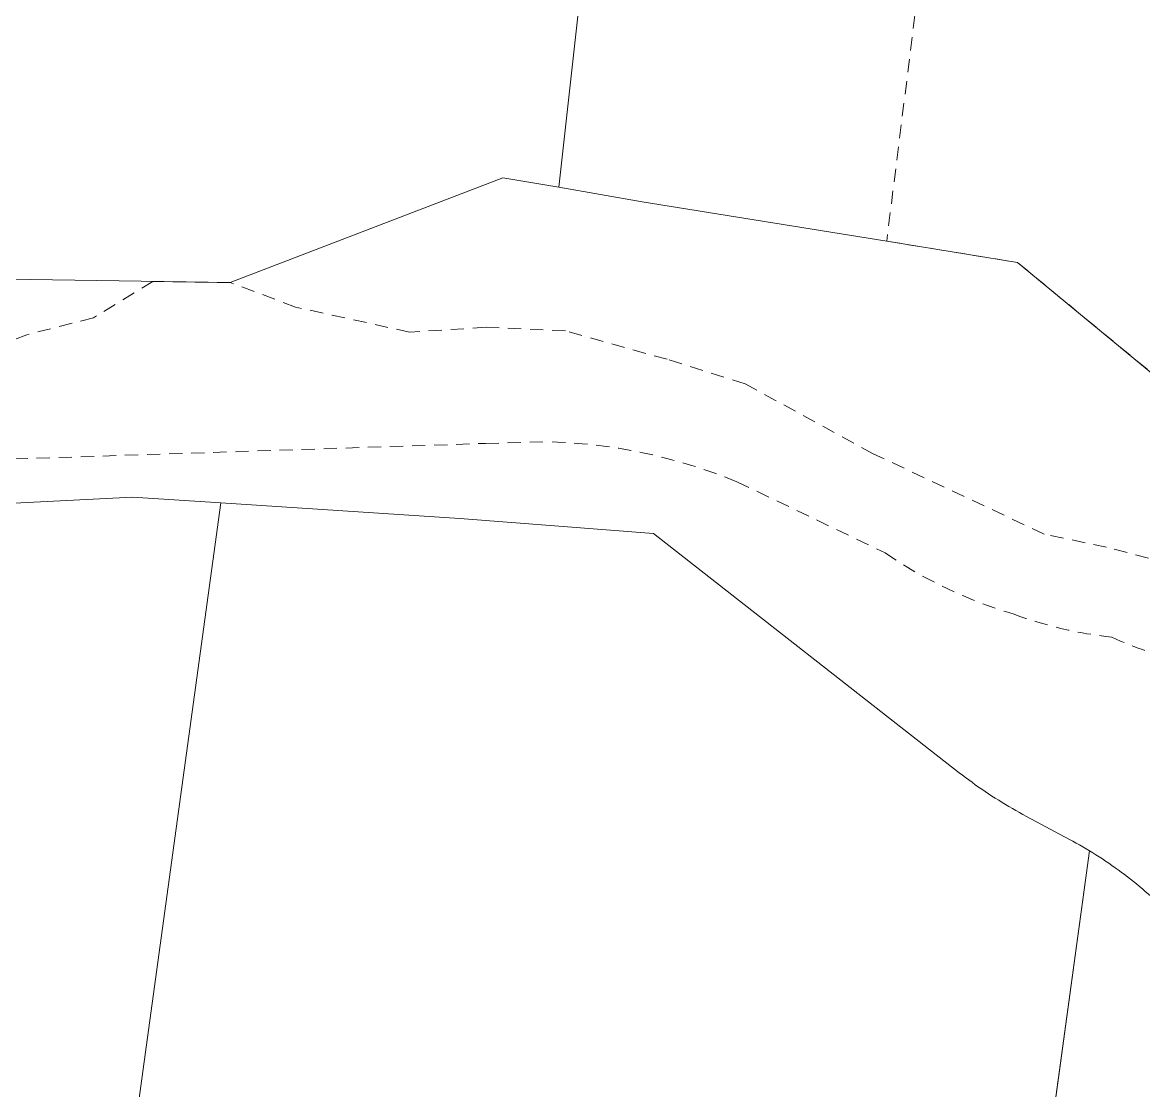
# Model space of a CAD drawing. Header units: metres. Extents: x 302931 to 308644, y 6253878 to 6257414.
# Drawn here: x 307561.3 to 307815, y 6255819.2 to 6256060.9 of the extents above; entities that cross this region are included whole.
import ezdxf

# ---------------------------------------------------------------- set-up
doc = ezdxf.new("R2010")
doc.units = ezdxf.units.M
doc.linetypes.add('Dash', pattern=[5, 3, -2])
doc.layers.add('Cadastre Developer_SP_EXT', color=9, linetype='Continuous', lineweight=5)
doc.layers.add('Cadastre Land Parcels_SP_EXT', color=9, linetype='Continuous', lineweight=5)

msp = doc.modelspace()

# ---------------------------------------------------------------- linework, layer by layer
at = {"layer": 'Cadastre Developer_SP_EXT', "linetype": 'Dash'}
msp.add_lwpolyline([(307789.35, 6256270.91), (307756.9, 6256011.44), (307786.51, 6256006.6), (307820.64, 6255978.49), (307852.36, 6256263.26), (307852.28, 6256263.95), (307789.35, 6256270.91)], close=True, dxfattribs=at)
msp.add_lwpolyline([(307830.66, 6255935.97), (307806.67, 6255942.17), (307792.52, 6255945.14), (307753.83, 6255963.33), (307724.85, 6255979.17), (307707.2, 6255984.7), (307684.2, 6255991.11), (307666.24, 6255991.93), (307648.94, 6255990.84), (307623.16, 6255996.53), (307608.38, 6256002.06), (307590.89, 6256002.32), (307577.41, 6255994.09), (307562.33, 6255990.24), (307542.79, 6255982.66)], dxfattribs=at)
msp.add_lwpolyline([(307539.57, 6255961.48), (307666.14, 6255965.66), (307679.61, 6255966.06), (307679.61, 6255966.06, -0.092648), (307723.03, 6255957), (307723.03, 6255957), (307756.53, 6255940.89), (307756.53, 6255940.89, 0.078371), (307785.71, 6255927.01), (307785.71, 6255927.01, 0.061715), (307807.88, 6255921.82), (307807.88, 6255921.82, 0.061703), (307824.06, 6255916.49)], format="xyb", dxfattribs=at)
at = {"layer": 'Cadastre Land Parcels_SP_EXT', "linetype": 'Continuous'}
for points in [[(307682.7, 6256023.67), (307701.55, 6256020.34), (307756.91, 6256011.45), (307786.51, 6256006.6), (307820.61, 6255978.48), (307852.29, 6256263.93), (307788.85, 6256270.97), (307727.01, 6256277.83), (307711.12, 6256279.8), (307697.62, 6256158.11), (307682.7, 6256023.67)], [(307432.42, 6256004.72), (307608.38, 6256002.06), (307670.07, 6256025.74), (307682.7, 6256023.67), (307697.62, 6256158.11), (307520.13, 6256177.4), (307516.21, 6256169.06), (307515.54, 6256167.63), (307444.83, 6256033.36), (307438.27, 6256019.24), (307432.42, 6256004.72)]]:
    msp.add_lwpolyline(points, close=True, dxfattribs=at)
for points in [[(307820.61, 6255978.49), (307786.51, 6256006.6), (307786.51, 6256006.6), (307756.91, 6256011.45), (307701.55, 6256020.34), (307682.7, 6256023.67), (307670.07, 6256025.74), (307608.38, 6256002.06), (307432.42, 6256004.72)], [(307554.95, 6255951.94), (307586.28, 6255953.49), (307606.22, 6255952.2), (307660.33, 6255948.7), (307704.11, 6255945.3), (307773.33, 6255891.15), (307774.04, 6255890.6), (307774.77, 6255890.05), (307775.49, 6255889.5), (307776.23, 6255888.97), (307776.96, 6255888.43), (307777.7, 6255887.91), (307778.45, 6255887.39), (307779.2, 6255886.88), (307779.95, 6255886.37), (307780.71, 6255885.87), (307781.48, 6255885.38), (307782.24, 6255884.9), (307783.02, 6255884.42), (307783.79, 6255883.94), (307784.57, 6255883.48), (307785.36, 6255883.02), (307786.14, 6255882.57), (307786.93, 6255882.12), (307787.73, 6255881.68), (307788.53, 6255881.25), (307798.25, 6255876.06), (307799.01, 6255875.64), (307799.77, 6255875.22), (307800.53, 6255874.8), (307801.28, 6255874.36), (307802.03, 6255873.92), (307802.78, 6255873.47), (307803.52, 6255873.02), (307804.25, 6255872.56), (307804.98, 6255872.09), (307805.71, 6255871.62), (307806.43, 6255871.14), (307807.15, 6255870.65), (307807.87, 6255870.16), (307808.58, 6255869.65), (307809.28, 6255869.15), (307809.98, 6255868.63), (307810.68, 6255868.11), (307811.37, 6255867.59), (307812.05, 6255867.06), (307812.74, 6255866.52), (307813.41, 6255865.97), (307814.08, 6255865.42), (307814.75, 6255864.86), (307815.41, 6255864.3)], [(307584.23, 6255791.66), (307606.22, 6255952.2), (307586.28, 6255953.49), (307554.95, 6255951.94)], [(307775.44, 6255673.33), (307802.78, 6255873.47), (307802.78, 6255873.47), (307802.03, 6255873.92), (307801.28, 6255874.36), (307800.53, 6255874.8), (307799.77, 6255875.22), (307799.01, 6255875.64), (307798.25, 6255876.06), (307788.53, 6255881.25), (307787.73, 6255881.68), (307786.93, 6255882.12), (307786.14, 6255882.57), (307785.36, 6255883.02), (307784.57, 6255883.48), (307783.79, 6255883.94), (307783.02, 6255884.42), (307782.24, 6255884.9), (307781.48, 6255885.38), (307780.71, 6255885.87), (307779.95, 6255886.37), (307779.2, 6255886.88), (307778.45, 6255887.39), (307777.7, 6255887.91), (307776.96, 6255888.43), (307776.23, 6255888.97), (307775.49, 6255889.5), (307774.77, 6255890.05), (307774.04, 6255890.6), (307773.33, 6255891.15), (307704.11, 6255945.3), (307660.33, 6255948.7), (307606.22, 6255952.2), (307584.23, 6255791.66)], [(307933.64, 6255760.73), (307816.07, 6255863.73), (307815.41, 6255864.3), (307814.75, 6255864.86), (307814.08, 6255865.42), (307813.41, 6255865.97), (307812.74, 6255866.52), (307812.05, 6255867.06), (307811.37, 6255867.59), (307810.68, 6255868.11), (307809.98, 6255868.63), (307809.28, 6255869.15), (307808.58, 6255869.65), (307807.87, 6255870.16), (307807.15, 6255870.65), (307806.43, 6255871.14), (307805.71, 6255871.62), (307804.98, 6255872.09), (307804.25, 6255872.56), (307803.52, 6255873.02), (307802.78, 6255873.47), (307764.67, 6255594.52)]]:
    msp.add_lwpolyline(points, dxfattribs=at)

doc.saveas('drawing.dxf')
